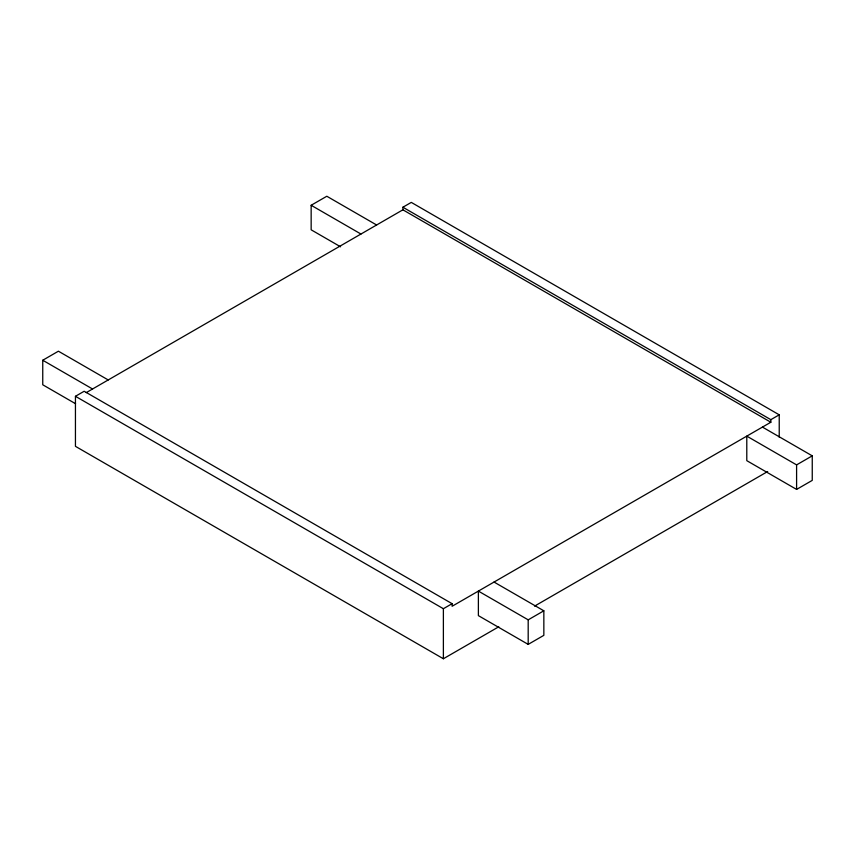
<?xml version="1.0" encoding="UTF-8"?>
<svg xmlns="http://www.w3.org/2000/svg" width="855" height="855" viewBox="0 0 855 855"><rect width="100%" height="100%" fill="white"/><g stroke="black" fill="none" stroke-linecap="round" stroke-linejoin="round"><path stroke-width="1.28" d="M75.571 403.731L42.75 384.782L42.75 360.244L58.407 351.202L108.211 379.951M340.589 246.806L311.156 229.813L311.156 205.275L326.813 196.244L376.617 224.993M498.775 626.779L443.382 658.756L75.443 446.331L75.443 396.293L84.164 391.259L452.103 603.683L452.103 606.27L770.836 422.242L770.836 419.666L402.897 207.231L402.897 209.817L86.259 392.627M402.897 207.231L411.287 202.389L779.226 414.825L779.226 437.204M75.443 396.293L443.382 608.717L452.103 603.683M770.836 419.666L779.226 414.825M534.557 606.12L767.683 471.522M528.187 619.843L543.844 610.801L543.844 635.34L528.187 644.381L478.383 615.632L478.383 591.094L528.187 619.843L528.187 644.381M796.593 464.885L812.25 455.843L812.25 480.382L796.593 489.413L746.789 460.663L746.789 436.125L796.593 464.885L796.593 489.413M402.897 209.817L770.836 422.242M762.446 427.094L812.25 455.843M311.156 205.275L360.96 234.035M494.04 582.052L543.844 610.801M42.75 360.244L92.554 388.993M443.382 608.717L443.382 658.756"/></g></svg>
